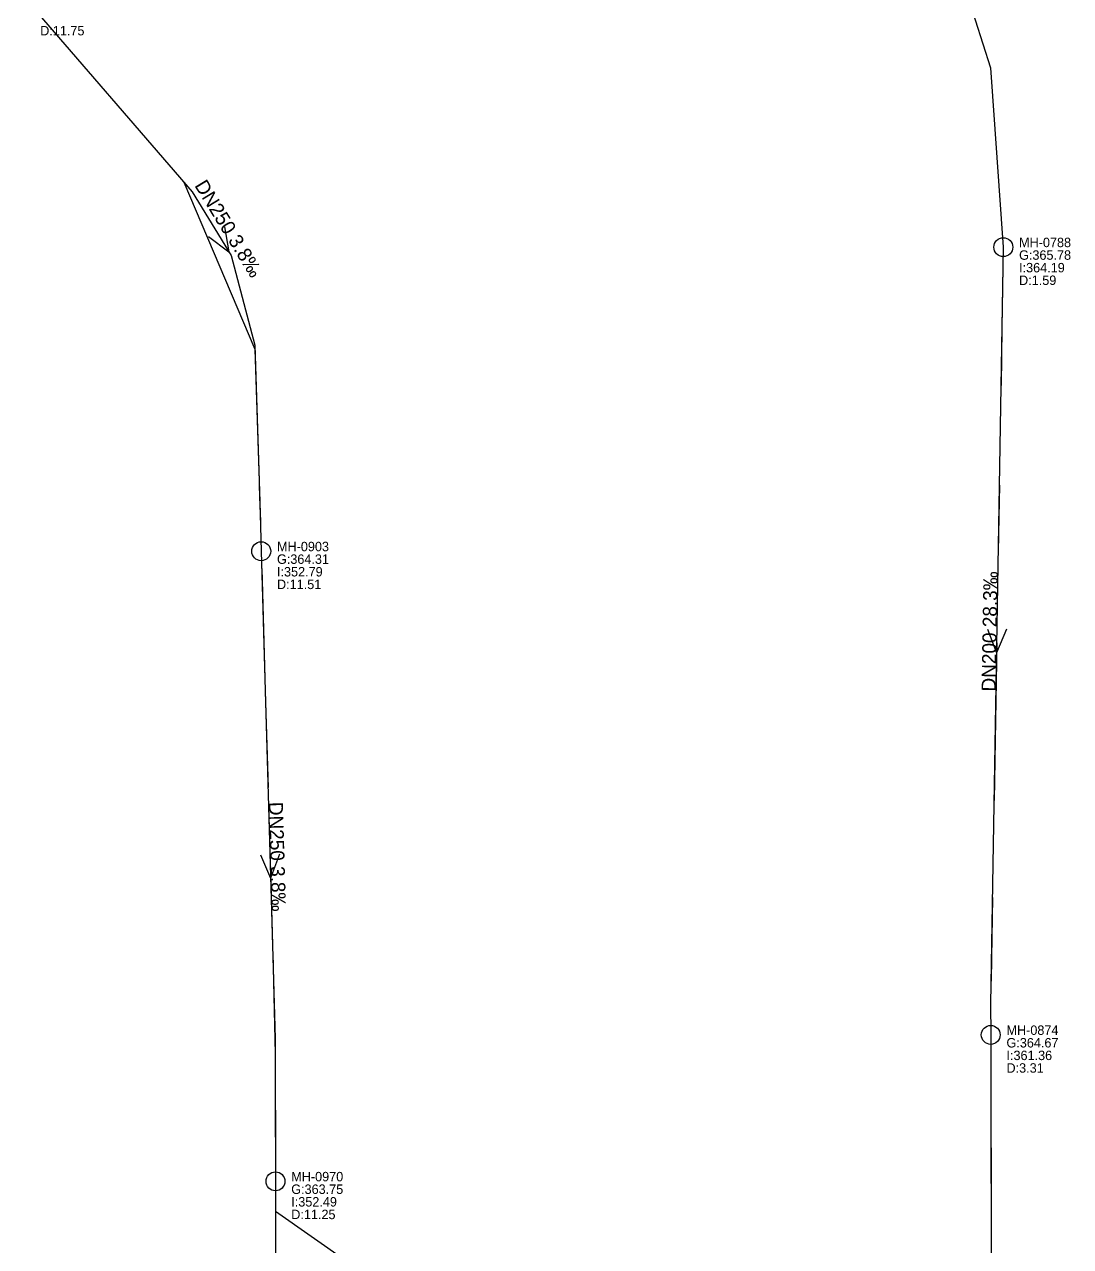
# Model space of a CAD drawing. Header units: metres. Extents: x 449913 to 451990, y 2566939 to 2570822.
# Drawn here: x 450940.3 to 451073.1, y 2569303.4 to 2569458.5 of the extents above; entities that cross this region are included whole.
import ezdxf
from ezdxf.enums import TextEntityAlignment as Align

# ---------------------------------------------------------------- set-up
doc = ezdxf.new("R2010")
doc.units = ezdxf.units.M
for name, color, linetype in [('SEW-LABEL', 2, 'Continuous'), ('SEW-MH', 7, 'Continuous'), ('SEW-MH-LABEL', 8, 'Continuous'), ('SEW-PIPE-DN200', 3, 'Continuous'), ('SEW-PIPE-DN250', 4, 'Continuous'), ('SEW-RIDER', 8, 'Continuous')]:
    doc.layers.add(name, color=color, linetype=linetype)

msp = doc.modelspace()

# ---------------------------------------------------------------- linework, layer by layer
at = {"layer": 'SEW-LABEL'}
for p, q in [((450965.7, 2569432.87), (450966.24, 2569429.69)), ((450963.65, 2569431.62), (450966.24, 2569429.69)), ((451062.55, 2569381.8), (451063.7, 2569378.78)), ((451064.95, 2569381.76), (451063.7, 2569378.78)), ((450970.25, 2569353.15), (450971.54, 2569350.18)), ((450972.65, 2569353.22), (450971.54, 2569350.18))]:
    msp.add_line(p, q, dxfattribs=at)
at = {"layer": 'SEW-MH'}
for centre in [(451064.56, 2569430.27), (450970.35, 2569391.67), (451062.96, 2569330.28), (450972.16, 2569311.69)]:
    msp.add_circle(centre, 1.2, dxfattribs=at)
at = {"layer": 'SEW-PIPE-DN200'}
for points in [[(451036.79, 2569490.23), (451045.79, 2569479.37), (451055.15, 2569469.27), (451060, 2569462.2), (451062.93, 2569453.04), (451064.56, 2569430.27)], [(451064.56, 2569430.27), (451064.56, 2569430.27), (451062.95, 2569334.23), (451062.96, 2569330.28)], [(451062.96, 2569330.28), (451063.11, 2569244.37)]]:
    msp.add_lwpolyline(points, dxfattribs=at)
at = {"layer": 'SEW-PIPE-DN250'}
for points in [[(450940.29, 2569461.95), (450961.59, 2569437.3), (450966.53, 2569429.23), (450969.52, 2569417.81), (450970.17, 2569397.93), (450970.35, 2569391.67)], [(450970.35, 2569391.67), (450972.12, 2569329.81), (450972.16, 2569311.69)], [(450972.16, 2569311.69), (450972.28, 2569245.01)]]:
    msp.add_lwpolyline(points, dxfattribs=at)
at = {"layer": 'SEW-RIDER'}
for points in [[(450960.53, 2569438.52), (450969.54, 2569417.31), (450970.08, 2569400.57)], [(451064.56, 2569430.27), (451064.39, 2569420.03), (451064.27, 2569412.7)], [(450970.1, 2569400.03), (450970.18, 2569397.39), (450970.24, 2569395.52)], [(451064.06, 2569400.04), (451063.95, 2569393.89), (451063.93, 2569392.7)], [(450970.25, 2569395.13), (450970.27, 2569394.54)], [(450970.41, 2569389.48), (450970.9, 2569372.41), (450971.21, 2569361.67)], [(451063.72, 2569380.04), (451063.6, 2569372.71), (451063.38, 2569360.05)], [(450971.24, 2569360.7), (450971.47, 2569352.43), (450971.78, 2569341.68)], [(451063.18, 2569347.72), (451063.05, 2569340.04), (451063, 2569337.1)], [(450971.81, 2569340.71), (450972.13, 2569327.87), (450972.14, 2569320.35)], [(451062.96, 2569327.91), (451062.98, 2569314.87), (451063, 2569307.91)], [(450972.14, 2569320.33), (450972.15, 2569314.17), (450972.15, 2569313.95)], [(450972.15, 2569313.73), (450972.15, 2569313.51), (450972.15, 2569313.29)], [(451062.74, 2569244.38), (450972.16, 2569307.86), (450972.18, 2569300.34)]]:
    msp.add_lwpolyline(points, dxfattribs=at)

# ---------------------------------------------------------------- texts
at = {"layer": 'SEW-LABEL'}
for s, rotation, p in [('DN250 3.8‰', -58.5254, (450965.46, 2569432.17)), ('DN200 28.3‰', 89.036, (451063.72, 2569381.48)), ('DN250 3.8‰', -88.3559, (450971.5, 2569352.88))]:
    msp.add_text(s, height=1.8, rotation=rotation, dxfattribs=at).set_placement(p, align=Align.CENTER)
at = {"layer": 'SEW-MH-LABEL'}
for s, p in [('D:11.75', (450942.29, 2569457.15)), ('MH-0788', (451066.56, 2569430.27)), ('G:365.78', (451066.56, 2569428.67)), ('I:364.19', (451066.56, 2569427.07)), ('D:1.59', (451066.56, 2569425.47)), ('MH-0903', (450972.35, 2569391.67)), ('G:364.31', (450972.35, 2569390.07)), ('I:352.79', (450972.35, 2569388.47)), ('D:11.51', (450972.35, 2569386.87)), ('MH-0874', (451064.96, 2569330.28)), ('G:364.67', (451064.96, 2569328.68)), ('I:361.36', (451064.96, 2569327.08)), ('D:3.31', (451064.96, 2569325.48)), ('MH-0970', (450974.16, 2569311.69)), ('G:363.75', (450974.16, 2569310.09)), ('I:352.49', (450974.16, 2569308.49)), ('D:11.25', (450974.16, 2569306.89))]:
    msp.add_text(s, height=1.2, dxfattribs=at).set_placement(p)

doc.saveas('drawing.dxf')
